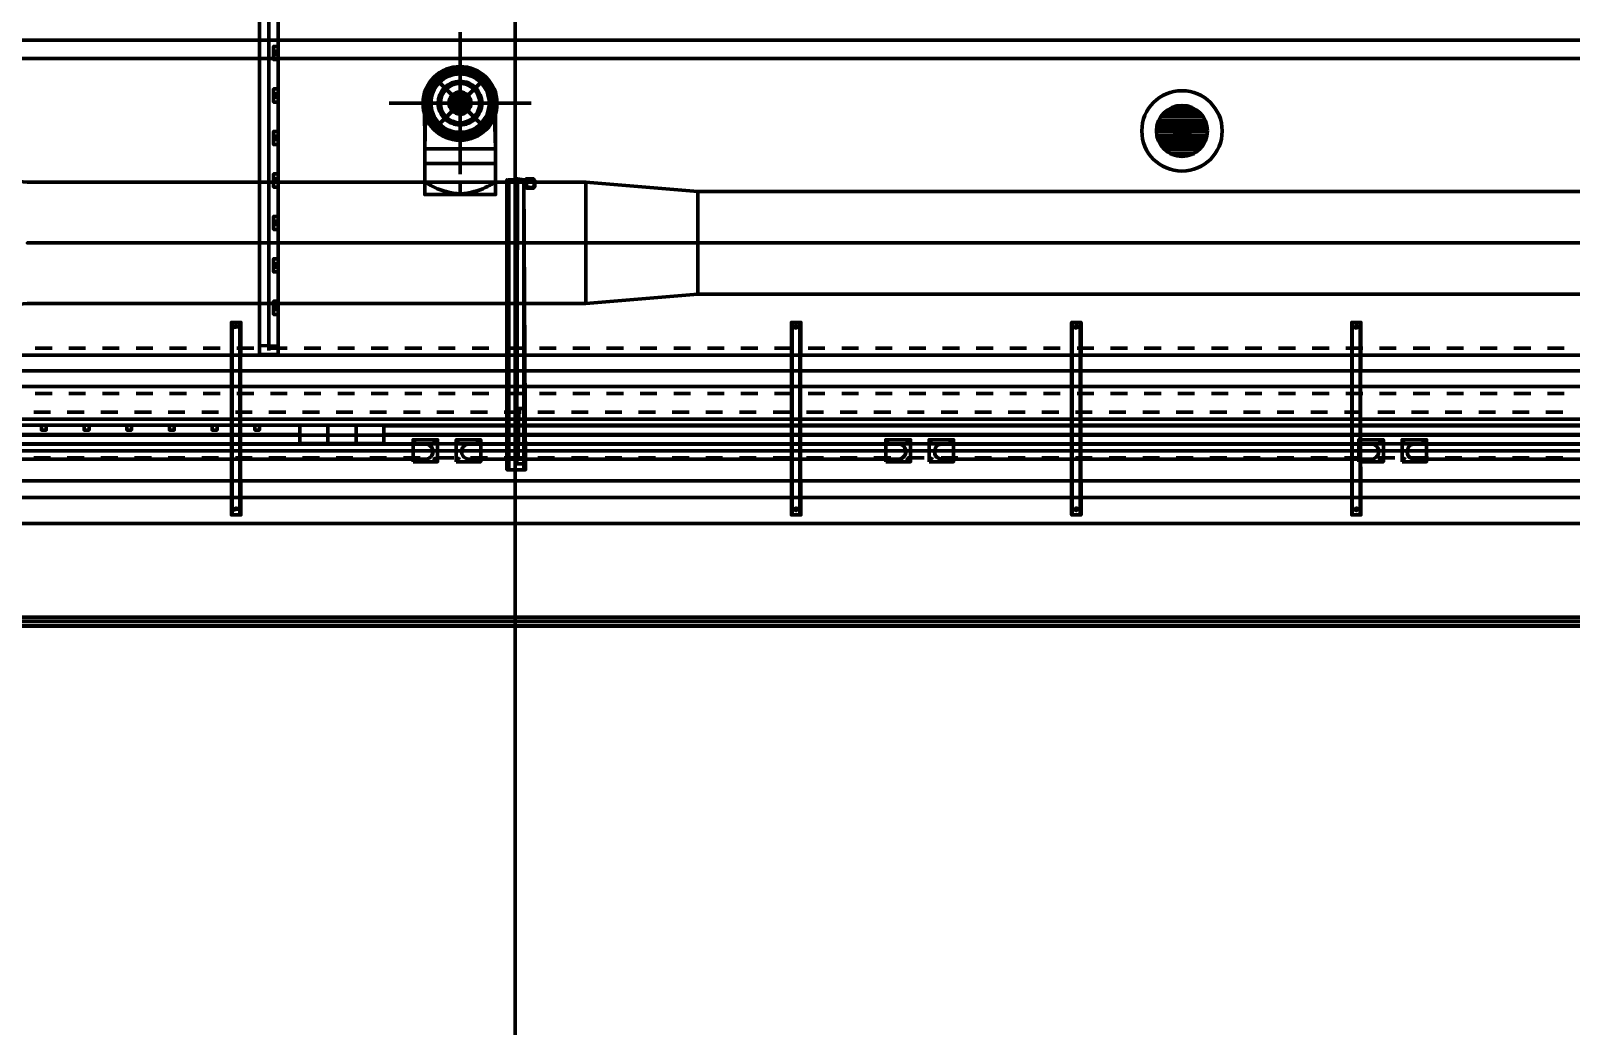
# Model space of a CAD drawing. Extents: x 0 to 1153, y 0 to 816.
# Drawn here: x 332.8 to 386.2, y 466.3 to 500.8 of the extents above; entities that cross this region are included whole.
import ezdxf

# ---------------------------------------------------------------- set-up
doc = ezdxf.new("R2010")
doc.units = 0
doc.header["$MEASUREMENT"] = 0
for name, color, linetype in [('Arch', 7, 'Continuous'), ('Electrical', 7, 'Continuous'), ('EQUIPMENTS', 7, 'Continuous'), ('Hatch', 7, 'Continuous'), ('HVAC', 7, 'Continuous'), ('PIPE', 7, 'Continuous')]:
    doc.layers.add(name, color=color, linetype=linetype)

msp = doc.modelspace()

# ---------------------------------------------------------------- linework, layer by layer
at = {"layer": 'Arch', "color": 11, "linetype": 'Continuous', "lineweight": 211}
msp.add_line((349.589, 361.77), (349.589, 717.391), dxfattribs=at)
for points in [[(110.871, 493.194), (117.03, 493.194), (123.19, 484.6), (917.988, 484.6)], [(347.762, 486.325), (347.805, 486.38), (347.86, 486.42), (347.911, 486.441), (347.965, 486.452), (347.979, 486.452)], [(364.145, 486.325), (364.188, 486.38), (364.243, 486.42), (364.294, 486.441), (364.348, 486.452), (364.362, 486.452)], [(380.518, 486.325), (380.561, 486.38), (380.616, 486.42), (380.666, 486.441), (380.721, 486.452), (380.735, 486.452)], [(347.993, 485.934), (347.924, 485.941), (347.873, 485.959), (347.815, 485.997), (347.77, 486.049)], [(364.377, 485.934), (364.307, 485.941), (364.256, 485.959), (364.198, 485.997), (364.153, 486.049)], [(379.472, 486.061), (379.428, 486.006), (379.373, 485.966), (379.323, 485.945), (379.268, 485.934), (379.254, 485.934)], [(380.749, 485.934), (380.693, 485.938), (380.641, 485.954), (380.582, 485.988), (380.542, 486.027), (380.525, 486.049)], [(113.961, 485.182), (496.327, 485.182), (113.961, 485.182)]]:
    msp.add_lwpolyline(points, dxfattribs=at)
for points in [[(331.379, 486.061, 0.273576), (331.597, 485.934), (346.502, 485.934), (346.557, 485.945), (346.607, 485.966), (346.662, 486.006), (346.706, 486.061), (346.729, 486.112), (346.74, 486.166), (346.74, 486.22), (346.729, 486.274), (346.698, 486.337), (346.652, 486.389), (346.595, 486.427), (346.543, 486.445), (346.488, 486.452), (331.582, 486.452), (331.528, 486.441), (331.477, 486.42), (331.422, 486.38), (331.38, 486.325, 0.273601)], [(362.871, 486.452), (347.965, 486.452), (347.911, 486.441), (347.86, 486.42), (347.805, 486.38), (347.762, 486.325, 0.273368), (347.77, 486.049), (347.815, 485.997), (347.873, 485.959), (347.924, 485.941), (347.98, 485.934), (362.885, 485.934), (362.94, 485.945), (362.99, 485.966), (363.045, 486.006), (363.089, 486.061), (363.112, 486.112), (363.123, 486.166), (363.123, 486.22), (363.112, 486.274), (363.089, 486.326, 0.273455)]]:
    msp.add_lwpolyline(points, format="xyb", close=True, dxfattribs=at)
for points in [[(346.054, 485.838), (346.054, 486.6), (346.901, 486.6), (346.901, 485.838)], [(347.546, 485.838), (347.546, 486.6), (348.393, 486.6), (348.393, 485.838)], [(362.426, 485.838), (362.426, 486.6), (363.283, 486.6), (363.283, 485.838)], [(363.929, 485.838), (363.929, 486.6), (364.776, 486.6), (364.776, 485.838)], [(378.809, 485.838), (378.809, 486.6), (379.667, 486.6), (379.667, 485.838)], [(380.312, 485.838), (380.312, 486.6), (381.159, 486.6), (381.159, 485.838)], [(494.845, 483.701), (494.845, 427.429), (494.845, 483.701), (496.327, 483.701), (113.961, 483.701)]]:
    msp.add_lwpolyline(points, close=True, dxfattribs=at)
for points in [[(379.24, 486.452), (379.309, 486.445), (379.361, 486.427), (379.418, 486.389), (379.47, 486.324), (379.418, 486.389), (379.361, 486.427), (379.309, 486.445), (379.24, 486.452), (364.348, 486.452), (364.294, 486.441), (364.243, 486.42), (364.188, 486.38), (364.145, 486.325, 0.273837), (364.153, 486.049), (364.198, 485.997), (364.256, 485.959), (364.307, 485.941), (364.363, 485.934), (379.268, 485.934), (379.323, 485.945), (379.373, 485.966), (379.428, 486.006), (379.47, 486.062, 0.273602), (379.47, 486.324)], [(395.623, 486.452), (380.721, 486.452), (380.666, 486.441), (380.616, 486.42), (380.561, 486.38), (380.517, 486.325, 0.273368), (380.525, 486.049), (380.582, 485.988), (380.641, 485.954), (380.693, 485.938), (380.746, 485.934), (395.651, 485.934)]]:
    msp.add_lwpolyline(points, format="xyb", dxfattribs=at)
for centre, radius in [((346.123, 486.532), 0.037), ((346.811, 486.532), 0.037), ((347.625, 486.532), 0.037), ((348.313, 486.532), 0.037), ((362.506, 486.532), 0.037), ((363.194, 486.532), 0.037), ((364.008, 486.532), 0.037), ((364.686, 486.532), 0.037), ((378.889, 486.532), 0.037), ((379.577, 486.532), 0.037), ((380.381, 486.532), 0.037), ((381.069, 486.532), 0.037), ((346.123, 485.918), 0.0371), ((346.811, 485.918), 0.037), ((347.625, 485.918), 0.0371), ((348.313, 485.918), 0.037), ((362.506, 485.918), 0.037), ((363.194, 485.918), 0.0371), ((364.008, 485.918), 0.037), ((364.686, 485.918), 0.0371), ((378.889, 485.918), 0.0371), ((379.577, 485.918), 0.037), ((380.381, 485.918), 0.037), ((381.069, 485.918), 0.037)]:
    msp.add_circle(centre, radius, dxfattribs=at)
for centre, radius, start, end in [((346.482, 486.193), 0.26, 271.3051, 91.8195), ((362.865, 486.193), 0.259, 271.3116, 30.605)]:
    msp.add_arc(centre, radius, start, end, dxfattribs=at)
at = {"layer": 'Electrical', "color": 5, "linetype": 'Continuous', "lineweight": 211}
msp.add_line((342.127, 486.78), (113.961, 486.78), dxfattribs=at)
for points in [[(113.961, 487.109), (342.127, 487.109), (342.127, 486.463), (342.127, 487.109), (342.127, 486.463), (113.961, 486.463), (342.127, 486.463), (342.127, 487.109), (113.961, 487.109), (342.127, 487.109)], [(333.174, 486.939), (333.343, 486.939), (333.343, 487.109), (333.174, 487.109), (333.174, 486.939), (333.343, 486.939), (333.343, 487.109), (333.174, 487.109)], [(334.656, 486.939), (334.825, 486.939), (334.825, 487.109), (334.656, 487.109), (334.656, 486.939), (334.825, 486.939), (334.825, 487.109), (334.656, 487.109)], [(336.137, 486.939), (336.296, 486.939), (336.296, 487.109), (336.137, 487.109), (336.137, 486.939), (336.296, 486.939), (336.296, 487.109), (336.137, 487.109)], [(337.608, 486.939), (337.778, 486.939), (337.778, 487.109), (337.608, 487.109), (337.608, 486.939), (337.778, 486.939), (337.778, 487.109), (337.608, 487.109)], [(339.09, 486.939), (339.259, 486.939), (339.259, 487.109), (339.09, 487.109), (339.09, 486.939), (339.259, 486.939), (339.259, 487.109), (339.09, 487.109)], [(340.572, 486.939), (340.73, 486.939), (340.73, 487.109), (340.572, 487.109), (340.572, 486.939), (340.73, 486.939), (340.73, 487.109), (340.572, 487.109)]]:
    msp.add_lwpolyline(points, close=True, dxfattribs=at)
msp.add_lwpolyline([(342.127, 486.463), (113.961, 486.463), (342.127, 486.463)], dxfattribs=at)
at = {"layer": 'EQUIPMENTS', "color": 251, "linetype": 'Continuous', "lineweight": 211}
for p, q in [((632.852, 500.443), (113.961, 500.443)), ((632.852, 499.798), (113.961, 499.798))]:
    msp.add_line(p, q, dxfattribs=at)
at = {"layer": 'Hatch', "color": 5, "linetype": 'Continuous', "lineweight": 211}
for p, q in [((341.059, 489.691), (341.059, 524.912)), ((341.376, 500.052), (341.217, 500.052)), ((341.376, 500.221), (341.376, 499.936)), ((341.217, 499.766), (341.376, 499.766)), ((341.376, 498.581), (341.217, 498.581)), ((341.376, 498.75), (341.376, 498.464)), ((341.217, 498.295), (341.376, 498.295)), ((372.089, 497.935), (373.295, 497.935)), ((372.269, 498.062), (373.115, 498.062)), ((371.814, 497.417), (373.57, 497.417)), ((371.845, 497.544), (373.539, 497.544)), ((371.898, 497.671), (373.486, 497.671)), ((371.972, 497.808), (373.412, 497.808)), ((341.376, 497.11), (341.217, 497.11)), ((341.217, 496.824), (341.376, 496.824)), ((341.376, 497.279), (341.376, 496.993)), ((371.803, 497.29), (373.581, 497.29)), ((371.814, 497.152), (373.57, 497.152)), ((371.845, 497.025), (373.539, 497.025)), ((371.898, 496.898), (373.486, 496.898)), ((371.972, 496.771), (373.412, 496.771)), ((372.089, 496.644), (373.295, 496.644)), ((372.269, 496.507), (373.115, 496.507)), ((341.376, 495.808), (341.376, 495.522)), ((341.376, 495.639), (341.217, 495.639)), ((341.217, 495.353), (341.376, 495.353)), ((341.376, 494.168), (341.217, 494.168)), ((341.376, 494.337), (341.376, 494.051)), ((341.217, 493.882), (341.376, 493.882)), ((341.376, 492.696), (341.217, 492.696)), ((341.376, 492.866), (341.376, 492.58)), ((341.217, 492.411), (341.376, 492.411)), ((341.376, 491.225), (341.217, 491.225)), ((341.217, 490.94), (341.376, 490.94)), ((341.376, 491.395), (341.376, 491.109)), ((340.73, 489.839), (340.73, 489.86)), ((341.376, 489.553), (341.376, 489.532)), ((467.201, 486.78), (345.038, 486.78)), ((113.961, 480.303), (485.659, 480.303))]:
    msp.add_line(p, q, dxfattribs=at)
at = {"layer": 'Hatch', "color": 3, "linetype": 'Continuous', "lineweight": 211}
for p, q in [((359.188, 490.664), (359.209, 490.664)), ((368.882, 490.664), (368.914, 490.664)), ((378.587, 490.664), (378.608, 490.664)), ((349.303, 485.563), (349.949, 485.563)), ((340.053, 483.997), (340.032, 483.997))]:
    msp.add_line(p, q, dxfattribs=at)
at = {"layer": 'Hatch', "color": 5, "linetype": 'Continuous', "lineweight": 211}
for points in [[(340.73, 525.071), (341.376, 525.071), (341.376, 489.86), (341.376, 525.06), (340.73, 525.06), (340.73, 525.06), (340.73, 489.86)], [(341.376, 524.753), (340.73, 524.753), (340.73, 524.764), (341.376, 524.764), (341.376, 524.764), (341.376, 489.553), (340.73, 489.553), (340.73, 489.553), (340.73, 524.753), (340.73, 489.532), (341.376, 489.532)], [(341.376, 489.839), (341.376, 489.839), (340.73, 489.86)], [(485.659, 480.462), (113.961, 480.462), (485.659, 480.452), (113.961, 480.452), (485.659, 480.462), (485.659, 480.145)], [(113.961, 480.155), (485.659, 480.155), (113.961, 480.145), (485.659, 480.145)]]:
    msp.add_lwpolyline(points, close=True, dxfattribs=at)
for points in [[(341.217, 499.936), (341.217, 499.766), (341.217, 500.052), (341.217, 500.221), (341.376, 500.221), (341.376, 500.052), (341.376, 499.766), (341.376, 499.936), (341.217, 499.936), (341.217, 500.221)], [(341.217, 498.464), (341.217, 498.295), (341.217, 498.581), (341.217, 498.75), (341.376, 498.75), (341.376, 498.581), (341.376, 498.295), (341.376, 498.464), (341.217, 498.464), (341.217, 498.75)], [(341.217, 496.993), (341.217, 496.824), (341.217, 497.11), (341.217, 497.279), (341.376, 497.279), (341.376, 497.11), (341.376, 496.824), (341.376, 496.993), (341.217, 496.993), (341.217, 497.279)], [(372.766, 497.3), (372.703, 497.268), (372.766, 497.3), (372.629, 497.268), (372.766, 497.3), (372.703, 497.268), (372.65, 497.301), (372.703, 497.268), (372.653, 497.309), (372.766, 497.3), (372.703, 497.268), (372.629, 497.3), (372.703, 497.268), (372.703, 497.268)], [(341.217, 495.522), (341.217, 495.353), (341.217, 495.639), (341.217, 495.808), (341.376, 495.808), (341.376, 495.639), (341.376, 495.353), (341.376, 495.522), (341.217, 495.522), (341.217, 495.808)], [(341.217, 494.051), (341.217, 493.882), (341.217, 494.168), (341.217, 494.337), (341.376, 494.337), (341.376, 494.168), (341.376, 493.882), (341.376, 494.051), (341.217, 494.051), (341.217, 494.337)], [(341.217, 492.58), (341.217, 492.411), (341.217, 492.696), (341.217, 492.866), (341.376, 492.866), (341.376, 492.696), (341.376, 492.411), (341.376, 492.58), (341.217, 492.58), (341.217, 492.866)], [(341.217, 491.109), (341.217, 490.94), (341.217, 491.225), (341.217, 491.395), (341.376, 491.395), (341.376, 491.225), (341.376, 490.94), (341.376, 491.109), (341.217, 491.109), (341.217, 491.395)], [(467.201, 487.109), (345.038, 487.109), (345.038, 486.463), (345.038, 487.087), (345.038, 486.463), (345.038, 487.109), (342.127, 487.109), (345.038, 487.109), (344.075, 487.109), (344.075, 486.463), (345.038, 486.473), (344.075, 486.473), (343.101, 486.473), (342.127, 486.473), (345.038, 486.463), (342.127, 486.463), (342.127, 487.109), (342.127, 486.473), (342.127, 487.109), (342.127, 486.463), (344.075, 486.473), (344.075, 487.109), (342.127, 487.109), (345.038, 487.109), (345.038, 486.473), (345.038, 487.109), (345.038, 486.463), (467.201, 486.463), (345.038, 486.463), (467.201, 486.463), (345.038, 486.463), (345.038, 487.109), (467.201, 487.087), (345.038, 487.087), (467.201, 487.109)], [(343.101, 487.109), (343.101, 486.463), (343.101, 487.109)]]:
    msp.add_lwpolyline(points, dxfattribs=at)
msp.add_lwpolyline([(372.687, 497.459), (372.739, 497.451), (372.794, 497.419), (372.826, 497.381), (372.846, 497.334), (372.794, 497.419), (372.739, 497.451), (372.687, 497.459), (372.739, 497.451), (372.819, 497.392), (372.842, 497.347), (372.872, 497.295), (372.863, 497.236), (372.836, 497.186), (372.796, 497.145), (372.745, 497.119), (372.687, 497.131), (372.6, 497.155), (372.537, 497.186), (372.511, 497.236), (372.502, 497.295), (372.511, 497.354), (372.537, 497.404), (372.577, 497.444), (372.628, 497.471), (372.687, 497.459), (372.739, 497.451), (372.796, 497.444), (372.836, 497.404), (372.863, 497.354), (372.872, 497.295), (372.863, 497.236), (372.836, 497.186), (372.796, 497.145), (372.745, 497.119), (372.687, 497.131), (372.6, 497.155), (372.529, 497.197), (372.507, 497.25), (372.502, 497.31), (372.507, 497.25), (372.529, 497.197), (372.6, 497.155), (372.687, 497.131), (372.6, 497.155), (372.547, 497.209), (372.528, 497.256), (372.6, 497.155), (372.687, 497.131), (372.6, 497.155), (372.554, 497.198), (372.531, 497.243), (372.507, 497.339), (372.529, 497.393), (372.566, 497.436), (372.615, 497.466), (372.687, 497.459), (372.739, 497.451), (372.796, 497.444), (372.844, 497.393), (372.867, 497.339), (372.844, 497.393), (372.796, 497.444), (372.739, 497.451), (372.687, 497.459), (372.739, 497.451), (372.794, 497.419), (372.826, 497.381), (372.846, 497.334), (372.794, 497.419), (372.739, 497.451), (372.687, 497.459), (372.739, 497.451), (372.819, 497.392), (372.842, 497.347), (372.872, 497.295), (372.863, 497.236), (372.836, 497.186), (372.796, 497.145), (372.745, 497.119), (372.687, 497.131), (372.6, 497.155), (372.537, 497.186), (372.511, 497.236), (372.502, 497.295), (372.511, 497.354), (372.537, 497.404), (372.577, 497.444), (372.628, 497.471), (372.687, 497.459), (372.739, 497.451), (372.796, 497.444), (372.836, 497.404), (372.863, 497.354), (372.872, 497.295), (372.863, 497.236), (372.836, 497.186), (372.796, 497.145), (372.745, 497.119), (372.687, 497.131), (372.6, 497.155), (372.529, 497.197), (372.507, 497.25), (372.502, 497.31), (372.507, 497.25), (372.529, 497.197), (372.6, 497.155), (372.687, 497.131), (372.6, 497.155), (372.547, 497.209), (372.528, 497.256), (372.6, 497.155), (372.687, 497.131), (372.6, 497.155), (372.554, 497.198), (372.531, 497.243), (372.507, 497.339), (372.529, 497.393), (372.566, 497.436), (372.615, 497.466), (372.687, 497.459), (372.739, 497.451), (372.796, 497.444), (372.844, 497.393), (372.867, 497.339), (372.844, 497.393), (372.796, 497.444), (372.739, 497.451), (372.687, 497.459), (372.739, 497.451), (372.794, 497.419), (372.826, 497.381), (372.846, 497.334), (372.794, 497.419), (372.739, 497.451), (372.687, 497.459), (372.739, 497.451), (372.819, 497.392), (372.842, 497.347), (372.872, 497.295), (372.863, 497.236), (372.836, 497.186), (372.796, 497.145), (372.745, 497.119), (372.687, 497.131), (372.6, 497.155), (372.537, 497.186), (372.511, 497.236), (372.502, 497.295), (372.511, 497.354), (372.537, 497.404), (372.577, 497.444), (372.628, 497.471), (372.687, 497.459), (372.739, 497.451), (372.796, 497.444), (372.836, 497.404), (372.863, 497.354), (372.872, 497.295), (372.863, 497.236), (372.836, 497.186), (372.796, 497.145), (372.745, 497.119), (372.687, 497.131), (372.6, 497.155), (372.529, 497.197), (372.507, 497.25), (372.502, 497.31), (372.507, 497.25), (372.529, 497.197), (372.6, 497.155), (372.687, 497.131), (372.6, 497.155), (372.547, 497.209), (372.528, 497.256), (372.6, 497.155), (372.687, 497.131), (372.6, 497.155), (372.554, 497.198), (372.531, 497.243), (372.507, 497.339), (372.529, 497.393), (372.566, 497.436), (372.615, 497.466), (372.687, 497.459), (372.739, 497.451), (372.796, 497.444), (372.844, 497.393), (372.867, 497.339), (372.844, 497.393), (372.796, 497.444), (372.739, 497.451), (372.687, 497.459), (372.739, 497.451), (372.794, 497.419), (372.826, 497.381), (372.846, 497.334), (372.794, 497.419), (372.739, 497.451), (372.687, 497.459), (372.739, 497.451), (372.819, 497.392), (372.842, 497.347), (372.872, 497.295), (372.863, 497.236), (372.836, 497.186), (372.796, 497.145), (372.745, 497.119), (372.687, 497.131), (372.6, 497.155), (372.537, 497.186), (372.511, 497.236), (372.502, 497.295), (372.511, 497.354), (372.537, 497.404), (372.577, 497.444), (372.628, 497.471), (372.687, 497.459), (372.739, 497.451), (372.796, 497.444), (372.836, 497.404), (372.863, 497.354), (372.872, 497.295), (372.863, 497.236), (372.836, 497.186), (372.796, 497.145), (372.745, 497.119), (372.687, 497.131), (372.6, 497.155), (372.529, 497.197), (372.507, 497.25), (372.502, 497.31), (372.516, 497.367), (372.556, 497.426), (372.615, 497.466), (372.687, 497.459), (372.739, 497.451), (372.796, 497.444), (372.844, 497.393), (372.867, 497.339), (372.844, 497.393), (372.796, 497.444), (372.739, 497.451), (372.687, 497.459), (372.739, 497.451), (372.794, 497.419), (372.838, 497.359), (372.85, 497.308), (372.832, 497.37), (372.739, 497.451), (372.687, 497.459), (372.615, 497.466), (372.556, 497.426), (372.516, 497.367), (372.502, 497.31), (372.507, 497.25), (372.529, 497.197), (372.6, 497.155), (372.687, 497.131), (372.6, 497.155), (372.547, 497.209), (372.528, 497.256), (372.6, 497.155), (372.687, 497.131, 0.414265), (372.851, 497.295, -0.414265), (372.687, 497.131, 0.414265), (372.851, 497.295, -0.414265), (372.687, 497.131, 0.414265), (372.851, 497.295, -0.414265), (372.687, 497.131, 0.414265), (372.851, 497.295, -0.414265), (372.687, 497.131, 0.414265), (372.85, 497.308), (372.838, 497.359), (372.794, 497.419), (372.739, 497.451), (372.687, 497.459, 0.414135), (372.524, 497.295, -0.414135), (372.687, 497.459, 0.414135), (372.524, 497.295, -0.414135), (372.687, 497.459, 0.414135), (372.524, 497.295, -0.414135), (372.687, 497.459, 0.414135), (372.524, 497.295, -0.414135), (372.687, 497.459, 0.414135), (372.524, 497.295), (372.531, 497.243), (372.554, 497.198), (372.6, 497.155), (372.687, 497.131), (372.6, 497.155), (372.536, 497.231), (372.523, 497.282), (372.536, 497.231), (372.6, 497.155), (372.6, 497.155), (372.687, 497.131)], format="xyb", dxfattribs=at)
at = {"layer": 'Hatch', "color": 3, "linetype": 'Continuous', "lineweight": 211}
for points in [[(349.303, 495.607), (349.949, 495.586), (349.951, 495.354), (350.001, 495.332), (350.213, 495.311), (350.001, 495.311), (350.213, 495.332), (349.97, 495.363), (350.001, 495.607), (350.213, 495.639), (350.001, 495.639), (350.213, 495.607), (349.949, 495.586), (349.949, 495.363), (349.949, 495.586), (349.303, 495.607), (349.303, 485.563), (349.949, 485.563), (349.885, 495.607), (349.663, 495.639), (349.642, 485.764), (349.61, 495.639), (349.61, 485.764), (349.917, 485.764), (349.885, 495.607), (349.938, 485.764), (349.885, 495.607), (349.61, 495.639), (349.885, 495.607), (349.885, 485.563), (349.885, 495.607), (349.663, 495.639)], [(350.208, 495.618), (350.266, 495.586), (350.208, 495.618), (350.266, 495.586), (350.266, 495.363), (350.208, 495.618), (350.266, 495.363), (350.266, 495.586)], [(339.958, 490.511), (339.866, 490.493), (339.902, 490.558), (339.958, 490.511), (339.914, 490.558), (339.866, 490.493), (339.958, 490.511), (339.866, 490.493), (339.866, 490.493)], [(359.357, 490.511), (359.325, 490.466), (359.266, 490.493), (359.357, 490.511), (359.313, 490.558), (359.266, 490.493), (359.357, 490.511), (359.325, 490.466), (359.266, 490.493), (359.262, 490.507)], [(369.062, 490.511), (369.029, 490.466), (368.97, 490.493), (369.062, 490.511), (369.018, 490.558), (368.97, 490.493), (369.062, 490.511), (369.029, 490.466), (368.97, 490.493), (368.967, 490.507)], [(378.767, 490.511), (378.734, 490.466), (378.675, 490.493), (378.767, 490.511), (378.723, 490.558), (378.675, 490.493), (378.767, 490.511), (378.734, 490.466), (378.675, 490.493), (378.672, 490.507)], [(349.716, 487.68), (349.938, 487.68), (349.716, 487.68), (349.938, 487.68), (349.716, 487.68), (349.695, 485.976), (349.716, 487.68), (349.684, 485.976), (349.938, 485.976), (349.938, 487.68), (349.938, 485.976), (349.917, 487.68)], [(349.663, 485.764), (349.938, 485.764), (349.663, 485.764), (349.61, 485.764), (349.917, 485.764)], [(349.716, 485.976), (349.938, 485.976), (349.684, 485.976), (349.938, 485.976)], [(339.958, 484.193), (339.868, 484.171), (339.958, 484.193), (339.914, 484.24), (339.868, 484.171), (339.958, 484.193), (339.868, 484.171), (339.868, 484.171)], [(359.209, 483.997), (359.484, 483.997), (359.156, 483.997), (359.484, 483.997), (359.209, 483.997), (359.484, 483.997), (359.209, 483.997), (359.156, 483.997), (359.452, 483.997), (359.156, 483.997)], [(359.357, 484.193), (359.325, 484.148), (359.266, 484.174), (359.357, 484.193), (359.313, 484.24), (359.266, 484.174), (359.357, 484.193), (359.325, 484.148), (359.266, 484.174), (359.262, 484.189)], [(368.914, 483.997), (369.189, 483.997), (368.861, 483.997), (369.189, 483.997), (368.914, 483.997), (369.189, 483.997), (368.914, 483.997), (368.861, 483.997), (369.157, 483.997), (368.861, 483.997)], [(369.062, 484.193), (369.029, 484.148), (368.97, 484.174), (369.062, 484.193), (369.018, 484.24), (368.97, 484.174), (369.062, 484.193), (369.029, 484.148), (368.97, 484.174), (368.967, 484.189)], [(378.767, 484.193), (378.734, 484.148), (378.675, 484.174), (378.767, 484.193), (378.723, 484.24), (378.675, 484.174), (378.767, 484.193), (378.734, 484.148), (378.675, 484.174), (378.672, 484.189)]]:
    msp.add_lwpolyline(points, dxfattribs=at)
for points in [[(349.366, 485.563), (349.885, 485.563), (349.43, 485.563), (349.366, 485.563), (349.366, 495.607)], [(349.885, 495.607), (349.366, 495.607), (349.43, 495.607)], [(349.949, 495.607), (349.97, 495.591), (349.975, 495.607), (349.99, 495.617), (349.994, 495.617), (349.949, 495.591), (349.958, 495.619), (349.981, 495.636), (349.992, 495.638), (349.97, 495.591), (349.975, 495.607), (349.99, 495.617), (349.994, 495.617), (349.949, 495.591), (349.958, 495.619), (349.996, 495.639)], [(349.949, 495.332), (349.98, 495.347), (349.971, 495.36), (349.97, 495.367), (349.996, 495.321), (349.968, 495.33), (349.95, 495.357), (349.949, 495.365), (349.996, 495.342), (349.98, 495.347), (349.971, 495.36), (349.97, 495.367), (349.996, 495.321), (349.968, 495.33), (349.949, 495.369)], [(350.234, 495.369), (350.216, 495.344), (350.21, 495.342), (350.255, 495.369), (350.246, 495.341), (350.219, 495.323), (350.212, 495.321), (350.234, 495.369), (350.229, 495.353), (350.216, 495.344), (350.21, 495.342), (350.255, 495.369), (350.246, 495.341), (350.208, 495.321)], [(340.053, 490.664), (339.757, 490.664), (340.053, 490.664), (339.81, 490.664), (339.757, 490.664), (340.053, 490.664), (339.81, 490.664), (340.085, 490.664), (339.788, 490.664), (339.788, 483.997), (339.757, 490.664), (339.788, 483.997), (339.788, 490.664), (339.757, 483.997), (339.757, 490.664), (340.053, 490.664), (340.053, 483.997), (340.085, 490.664), (340.053, 483.997), (340.053, 490.664), (340.085, 483.997)], [(359.452, 490.664), (359.156, 490.664), (359.452, 490.664), (359.209, 490.664), (359.156, 490.664), (359.452, 490.664), (359.209, 490.664), (359.484, 490.664), (359.188, 490.664), (359.188, 483.997), (359.156, 490.664), (359.188, 483.997), (359.188, 490.664), (359.156, 483.997), (359.156, 490.664), (359.452, 490.664), (359.452, 483.997), (359.484, 490.664), (359.452, 483.997), (359.452, 490.664), (359.484, 483.997)], [(369.157, 490.664), (368.861, 490.664), (369.157, 490.664), (368.914, 490.664), (368.861, 490.664), (369.157, 490.664), (368.914, 490.664), (369.189, 490.664), (368.882, 490.664), (368.882, 483.997), (368.861, 490.664), (368.882, 483.997), (368.882, 490.664), (368.861, 483.997), (368.861, 490.664), (369.157, 490.664), (369.157, 483.997), (369.189, 490.664), (369.157, 483.997), (369.157, 490.664), (369.189, 483.997)], [(378.862, 490.664), (378.608, 490.664), (378.883, 490.664), (378.608, 490.664), (378.566, 490.664), (378.862, 490.664), (378.608, 490.664), (378.883, 490.664), (378.587, 490.664), (378.587, 483.997), (378.566, 490.664), (378.587, 483.997), (378.587, 490.664), (378.566, 483.997), (378.566, 490.664), (378.862, 490.664), (378.862, 483.997), (378.883, 490.664), (378.862, 483.997), (378.862, 490.664), (378.883, 483.997)], [(339.757, 483.997), (340.085, 483.997), (339.788, 483.997), (340.032, 483.997), (339.81, 483.997), (340.053, 483.997), (339.81, 483.997), (339.757, 483.997), (340.085, 483.997)], [(378.608, 483.997), (378.862, 483.997), (378.587, 483.997), (378.566, 483.997), (378.883, 483.997), (378.608, 483.997), (378.862, 483.997), (378.587, 483.997), (378.566, 483.997), (378.883, 483.997)]]:
    msp.add_lwpolyline(points, close=True, dxfattribs=at)
at = {"layer": 'Hatch', "color": 5, "linetype": 'Continuous', "lineweight": 211}
for centre, radius in [((372.687, 497.295), 1.392), ((372.687, 497.295), 0.884), ((372.697, 497.287), 0.27)]:
    msp.add_circle(centre, radius, dxfattribs=at)
at = {"layer": 'Hatch', "color": 3, "linetype": 'Continuous', "lineweight": 211}
for p in [(349.949, 495.607), (349.949, 495.332)]:
    msp.add_point(p, dxfattribs=at)
at = {"layer": 'HVAC', "color": 6, "linetype": 'Continuous', "lineweight": 211}
for p, q in [((347.684, 495.797), (347.684, 500.719)), ((346.816, 499.121), (348.552, 497.385)), ((348.552, 499.121), (346.816, 497.385)), ((347.835, 498.392), (347.824, 498.404)), ((345.228, 498.253), (350.139, 498.253)), ((346.477, 495.512), (346.456, 495.522))]:
    msp.add_line(p, q, dxfattribs=at)
for points in [[(348.858, 498.258, 0.414203), (347.678, 499.438, 0.414191), (346.52, 498.258, 0.414223), (347.678, 497.141, -0.414211), (346.562, 498.258, -0.41419), (347.678, 499.364, 0.414193), (346.572, 498.258, 0.414214), (347.678, 497.131, -0.414214), (346.551, 498.258, -0.414215), (347.678, 499.364, 0.414193), (346.572, 498.258, 0.414214), (347.678, 497.152, -0.414214), (346.572, 498.258, -0.414193), (347.678, 499.364, -0.414193), (348.784, 498.258, -0.414214), (347.678, 497.152, -0.414214), (346.572, 498.258, -0.414193), (347.678, 499.364, 0.414193), (346.572, 498.258, 0.414214), (347.678, 497.11, -0.414199), (346.53, 498.258, -0.41418), (347.678, 499.364, -0.414193), (348.784, 498.258, -0.414214), (347.678, 497.131, 0.414226), (348.858, 498.258, 0.414228), (347.678, 499.438, -0.414203), (348.858, 498.258, 0.414229), (347.678, 499.438, -0.414203), (348.858, 498.258, -0.414222), (347.678, 497.078, 0.414222), (348.858, 498.258, -0.414235), (347.678, 497.141, 0.414223), (348.784, 498.258, 0.414193), (347.678, 499.438, -0.414228), (348.784, 498.258, -0.414214), (347.678, 497.131, 0.414226), (348.784, 498.258, 0.414193), (347.678, 499.364, -0.414193), (348.784, 498.258, -0.414214), (347.678, 497.152, 0.414214), (348.784, 498.258, 0.414193), (347.678, 499.438, -0.414207), (348.784, 498.258, -0.414214), (347.678, 497.11, 0.414226), (348.858, 498.258, -0.414214), (347.678, 497.152, -0.414214), (346.551, 498.258, -0.414217), (347.678, 499.438, 0.414191), (346.498, 498.258, 0.41421), (347.678, 497.078, -0.41421), (346.498, 498.258), (346.456, 496.676), (346.456, 496.168), (346.456, 495.522), (346.456, 495.088), (346.456, 495.522), (346.456, 496.168), (346.456, 495.522), (346.456, 495.088), (346.456, 495.522), (348.911, 495.522), (348.911, 495.088), (348.911, 495.522), (348.911, 496.168), (348.911, 496.676), (348.858, 498.258, -0.41421), (347.678, 496.972, 0.414213), (348.964, 498.258, 0.414211), (347.678, 499.512, -0.414207), (348.964, 498.258, -0.414207), (347.678, 496.972, -0.41422), (346.392, 498.258, -0.414215), (347.678, 499.523, -0.414201), (348.943, 498.258, -0.41423), (347.678, 496.972, -0.414223), (346.392, 498.258, -0.414225), (347.678, 499.512, 0.414207), (346.392, 498.258, 0.414213), (347.678, 496.972)], [(348.911, 498.258, -0.41423), (347.678, 497.025, -0.414205), (346.445, 498.258, -0.414187), (347.678, 499.491, -0.414212), (348.911, 498.258, -0.41423), (347.678, 497.025, -0.414205), (346.445, 498.258), (346.456, 496.676), (346.445, 498.258, -0.414187), (347.678, 499.491, -0.414212), (348.911, 498.258), (348.911, 496.676), (348.911, 498.258, -0.41423), (347.678, 497.025, -0.414205), (346.445, 498.258, -0.414187), (347.678, 499.491, -0.414212), (348.911, 498.258, 0.414212), (347.678, 499.491, 0.414187), (346.445, 498.258, 0.414205), (347.678, 497.025)], [(348.784, 498.258, 0.414193), (347.678, 499.385, 0.414193), (346.551, 498.258, 0.414214), (347.678, 497.152, -0.414214), (346.551, 498.258, -0.414193), (347.678, 499.364, 0.414215), (346.551, 498.258)], [(347.892, 498.223), (347.871, 498.158), (347.832, 498.105), (347.778, 498.065), (347.714, 498.044), (347.778, 498.065), (347.832, 498.105), (347.871, 498.158), (347.892, 498.223), (347.869, 498.338), (347.824, 498.404), (347.773, 498.441), (347.712, 498.462), (347.661, 498.474), (347.594, 498.458), (347.537, 498.423), (347.494, 498.372), (347.468, 498.31), (347.471, 498.258, 0.414327), (347.678, 498.041), (347.73, 498.047), (347.793, 498.074), (347.871, 498.158), (347.892, 498.223), (347.884, 498.275), (347.869, 498.338), (347.8, 498.425), (347.744, 498.454), (347.678, 498.464, 0.414296), (347.462, 498.258, 0.414158), (347.678, 498.052, 0.414397), (347.892, 498.223, 0.414126), (347.678, 498.476), (347.744, 498.454), (347.8, 498.425), (347.869, 498.338), (347.892, 498.223), (347.869, 498.338)]]:
    msp.add_lwpolyline(points, format="xyb", dxfattribs=at)
for points in [[(346.668, 498.258, 0.414221), (347.678, 497.247, -0.414221), (346.668, 498.258, -0.414214), (347.678, 499.269, 0.414214)], [(346.922, 498.258, 0.414222), (347.678, 497.501, -0.414222), (346.922, 498.258, -0.414192), (347.678, 499.015, 0.414192)], [(348.372, 498.258, 0.414204), (347.678, 498.951, 0.414184), (346.985, 498.258, 0.414216), (347.678, 497.565, 0.414237), (348.393, 498.258, 0.414202), (347.678, 498.972, 0.414183), (346.964, 498.258, 0.414193), (347.678, 497.544, -0.414193), (346.964, 498.258, -0.414183), (347.678, 498.962, 0.414221), (346.975, 498.258, 0.414231), (347.678, 497.575, 0.414219), (348.361, 498.258, 0.414221), (347.678, 498.941, -0.414221), (348.361, 498.258, -0.414219), (347.678, 497.544, 0.414212), (348.435, 498.258, 0.414233), (347.678, 499.015, -0.414233), (348.435, 498.258, -0.414263), (347.678, 497.501, 0.414263), (348.393, 498.258, 0.414202), (347.678, 498.962, -0.414221), (348.393, 498.258, -0.414212), (347.678, 497.554, 0.414231)], [(346.996, 498.258, 0.414199), (347.678, 497.575, -0.414199), (346.996, 498.258, -0.414201), (347.678, 498.941, 0.414201)], [(348.689, 498.258, 0.414214), (347.678, 499.269, -0.414214), (348.689, 498.258, -0.414221), (347.678, 497.247, 0.414221)], [(348.054, 498.258, 0.414241), (347.678, 498.633, 0.414205), (347.303, 498.258, 0.4142), (347.678, 497.882, -0.4142), (347.303, 498.258, -0.414205), (347.678, 498.645, 0.414173), (347.292, 498.258, 0.414232), (347.678, 497.883, 0.414237), (348.054, 498.258, 0.414241), (347.678, 498.644, -0.41421), (348.054, 498.258, -0.414237), (347.678, 497.872, 0.414268)], [(347.97, 498.258, 0.414205), (347.678, 498.549, 0.414157), (347.387, 498.258, 0.414205), (347.678, 497.967, -0.414205), (347.387, 498.258, -0.414157), (347.678, 498.549, 0.414157), (347.387, 498.258, 0.414205), (347.678, 497.967, 0.414252), (347.991, 498.258, 0.414178), (347.678, 498.57, 0.414078), (347.367, 498.258, 0.414101), (347.678, 497.947, -0.414101), (347.366, 498.258, -0.414078), (347.678, 498.559, 0.414194), (347.377, 498.258, 0.414217), (347.678, 497.946, 0.414201), (347.97, 498.258, 0.414205), (347.678, 498.55, -0.414205), (347.969, 498.258, -0.414252), (347.678, 497.967, 0.414252), (347.991, 498.258, 0.414178), (347.678, 498.56, -0.414296), (347.991, 498.258, -0.414201), (347.678, 497.957, 0.414319)]]:
    msp.add_lwpolyline(points, format="xyb", close=True, dxfattribs=at)
for points in [[(347.461, 498.258), (347.468, 498.31), (347.494, 498.372), (347.537, 498.423), (347.594, 498.458), (347.661, 498.474), (347.678, 498.464)], [(347.684, 498.253), (347.684, 496.676)], [(416.412, 491.638), (355.917, 491.638), (352.033, 491.321), (332.687, 491.321), (328.803, 490.993), (325.057, 490.993), (325.057, 495.84), (328.803, 495.84), (332.687, 495.522), (352.033, 495.522), (355.917, 495.194), (416.412, 495.194)], [(355.917, 493.416), (355.917, 491.638), (355.917, 493.416), (355.917, 495.194), (355.917, 493.416), (352.033, 493.416), (352.033, 495.522), (352.033, 491.321), (352.033, 493.416), (352.033, 491.321), (352.033, 495.522), (352.033, 493.416), (332.687, 493.416), (352.033, 493.416)], [(347.684, 495.088), (347.684, 495.522), (347.684, 495.088)], [(355.917, 495.194), (355.917, 491.638), (355.917, 495.194)], [(416.412, 493.416), (355.917, 493.416), (416.412, 493.416)]]:
    msp.add_lwpolyline(points, dxfattribs=at)
for points in [[(347.678, 498.147), (347.627, 498.159), (347.589, 498.192), (347.569, 498.24), (347.573, 498.293), (347.6, 498.337), (347.643, 498.363), (347.696, 498.368), (347.744, 498.348), (347.781, 498.301), (347.789, 498.249), (347.768, 498.192), (347.729, 498.159), (347.687, 498.147), (347.713, 498.153), (347.768, 498.192), (347.789, 498.249), (347.781, 498.301), (347.729, 498.357), (347.678, 498.369), (347.729, 498.357), (347.768, 498.324), (347.788, 498.276), (347.784, 498.223), (347.757, 498.179), (347.713, 498.153), (347.66, 498.148), (347.613, 498.168), (347.576, 498.215), (347.568, 498.267), (347.589, 498.324), (347.627, 498.357), (347.669, 498.369), (347.643, 498.363), (347.589, 498.324), (347.568, 498.267), (347.576, 498.215), (347.627, 498.159), (347.678, 498.147), (347.627, 498.159), (347.589, 498.192), (347.569, 498.24), (347.573, 498.293), (347.6, 498.337), (347.643, 498.363), (347.696, 498.368), (347.744, 498.348), (347.777, 498.309), (347.79, 498.258), (347.777, 498.207), (347.744, 498.168), (347.696, 498.148), (347.643, 498.153), (347.6, 498.179), (347.573, 498.223), (347.569, 498.276), (347.589, 498.324), (347.627, 498.357), (347.678, 498.369), (347.729, 498.357), (347.768, 498.324), (347.788, 498.276), (347.784, 498.223), (347.757, 498.179), (347.678, 498.147)], [(347.684, 496.168), (346.456, 496.168), (348.911, 496.168), (347.684, 496.168), (346.456, 496.168), (348.911, 496.168), (347.684, 496.168), (346.456, 496.168), (348.911, 496.168), (346.456, 496.168), (348.911, 496.168), (348.911, 495.522), (348.911, 495.088), (348.911, 495.522), (348.911, 496.168), (347.684, 496.168), (347.684, 496.676)], [(348.911, 496.676), (346.456, 496.676), (348.911, 496.676), (346.456, 496.676), (348.911, 496.676), (346.456, 496.676), (348.911, 496.676), (346.456, 496.676)], [(346.456, 495.088), (348.911, 495.088), (347.684, 495.088), (346.456, 495.088), (348.911, 495.088), (347.684, 495.088), (346.456, 495.088), (348.911, 495.088), (347.684, 495.12), (347.811, 495.131), (347.927, 495.141), (348.044, 495.162), (348.16, 495.194), (348.266, 495.226), (348.372, 495.258), (348.467, 495.289), (348.552, 495.332), (348.626, 495.374), (348.7, 495.406), (348.763, 495.438), (348.816, 495.469), (348.901, 495.522), (348.911, 495.522), (348.901, 495.522), (348.816, 495.469), (348.763, 495.438), (348.7, 495.406), (348.626, 495.374), (348.552, 495.332), (348.467, 495.289), (348.372, 495.258), (348.266, 495.226), (348.16, 495.194), (348.044, 495.162), (347.927, 495.141), (347.811, 495.131), (347.684, 495.12), (347.557, 495.131), (347.44, 495.141), (347.324, 495.162), (347.207, 495.194), (347.102, 495.226), (346.996, 495.258), (346.901, 495.289), (346.731, 495.374), (346.668, 495.406), (346.604, 495.438), (346.551, 495.469), (346.551, 495.469), (346.456, 495.522), (346.551, 495.469), (346.604, 495.438), (346.668, 495.406), (346.731, 495.374), (346.901, 495.289), (346.996, 495.258), (347.102, 495.226), (347.207, 495.194), (347.324, 495.162), (347.44, 495.141), (347.557, 495.131), (347.684, 495.088), (346.456, 495.088), (348.911, 495.088), (347.684, 495.088)]]:
    msp.add_lwpolyline(points, close=True, dxfattribs=at)
msp.add_circle((347.68, 498.258), 1.159, dxfattribs=at)
msp.add_point((347.684, 498.253), dxfattribs=at)
msp.add_point((347.684, 498.253), dxfattribs=at)
msp.add_point((347.684, 498.253), dxfattribs=at)
msp.add_point((347.684, 498.253), dxfattribs=at)
msp.add_point((347.684, 498.253), dxfattribs=at)
msp.add_point((347.684, 498.253), dxfattribs=at)
at = {"layer": 'PIPE', "color": 4, "linetype": 'Continuous', "lineweight": 211}
for p, q in [((333.544, 489.775), (332.962, 489.775)), ((334.709, 489.775), (334.126, 489.775)), ((335.873, 489.775), (335.291, 489.775)), ((337.037, 489.775), (336.455, 489.775)), ((338.201, 489.775), (337.619, 489.775)), ((339.365, 489.775), (338.783, 489.775)), ((340.529, 489.775), (339.947, 489.775)), ((341.694, 489.775), (341.111, 489.775)), ((342.858, 489.775), (342.276, 489.775)), ((344.022, 489.775), (343.44, 489.775)), ((345.186, 489.775), (344.604, 489.775)), ((346.35, 489.775), (345.768, 489.775)), ((347.514, 489.775), (346.932, 489.775)), ((348.679, 489.775), (348.096, 489.775)), ((349.843, 489.775), (349.261, 489.775)), ((351.007, 489.775), (350.425, 489.775)), ((352.171, 489.775), (351.589, 489.775)), ((353.335, 489.775), (352.753, 489.775)), ((354.499, 489.775), (353.917, 489.775)), ((355.663, 489.775), (355.081, 489.775)), ((356.828, 489.775), (356.246, 489.775)), ((357.992, 489.775), (357.41, 489.775)), ((359.156, 489.775), (358.574, 489.775)), ((360.32, 489.775), (359.738, 489.775)), ((361.484, 489.775), (360.902, 489.775)), ((362.649, 489.775), (362.066, 489.775)), ((363.813, 489.775), (363.231, 489.775)), ((364.977, 489.775), (364.395, 489.775)), ((366.141, 489.775), (365.559, 489.775)), ((367.305, 489.775), (366.723, 489.775)), ((368.469, 489.775), (367.887, 489.775)), ((369.633, 489.775), (369.051, 489.775)), ((370.798, 489.775), (370.216, 489.775)), ((371.962, 489.775), (371.38, 489.775)), ((373.126, 489.775), (372.544, 489.775)), ((374.29, 489.775), (373.708, 489.775)), ((375.454, 489.775), (374.872, 489.775)), ((376.619, 489.775), (376.036, 489.775)), ((377.783, 489.775), (377.201, 489.775)), ((378.947, 489.775), (378.365, 489.775)), ((380.111, 489.775), (379.529, 489.775)), ((381.275, 489.775), (380.693, 489.775)), ((382.439, 489.775), (381.857, 489.775)), ((383.604, 489.775), (383.021, 489.775)), ((384.768, 489.775), (384.186, 489.775)), ((385.932, 489.775), (385.35, 489.775)), ((332.962, 488.199), (333.544, 488.199)), ((334.126, 488.199), (334.709, 488.199)), ((335.291, 488.199), (335.873, 488.199)), ((336.455, 488.199), (337.037, 488.199)), ((337.619, 488.199), (338.201, 488.199)), ((338.783, 488.199), (339.365, 488.199)), ((339.947, 488.199), (340.529, 488.199)), ((341.111, 488.199), (341.694, 488.199)), ((342.276, 488.199), (342.858, 488.199)), ((343.44, 488.199), (344.022, 488.199)), ((344.604, 488.199), (345.186, 488.199)), ((345.768, 488.199), (346.35, 488.199)), ((346.932, 488.199), (347.514, 488.199)), ((348.096, 488.199), (348.679, 488.199)), ((349.261, 488.199), (349.843, 488.199)), ((350.425, 488.199), (351.007, 488.199)), ((351.589, 488.199), (352.171, 488.199)), ((352.753, 488.199), (353.335, 488.199)), ((353.917, 488.199), (354.499, 488.199)), ((355.081, 488.199), (355.663, 488.199)), ((356.246, 488.199), (356.828, 488.199)), ((357.41, 488.199), (357.992, 488.199)), ((358.574, 488.199), (359.156, 488.199)), ((359.738, 488.199), (360.32, 488.199)), ((360.902, 488.199), (361.484, 488.199)), ((362.066, 488.199), (362.649, 488.199)), ((363.231, 488.199), (363.813, 488.199)), ((364.395, 488.199), (364.977, 488.199)), ((365.559, 488.199), (366.141, 488.199)), ((366.723, 488.199), (367.305, 488.199)), ((367.887, 488.199), (368.469, 488.199)), ((369.051, 488.199), (369.633, 488.199)), ((370.216, 488.199), (370.798, 488.199)), ((371.38, 488.199), (371.962, 488.199)), ((372.544, 488.199), (373.126, 488.199)), ((373.708, 488.199), (374.29, 488.199)), ((374.872, 488.199), (375.454, 488.199)), ((376.036, 488.199), (376.619, 488.199)), ((377.201, 488.199), (377.783, 488.199)), ((378.365, 488.199), (378.947, 488.199)), ((379.529, 488.199), (380.111, 488.199)), ((380.693, 488.199), (381.275, 488.199)), ((381.857, 488.199), (382.439, 488.199)), ((383.021, 488.199), (383.604, 488.199)), ((384.186, 488.199), (384.768, 488.199)), ((385.35, 488.199), (385.932, 488.199))]:
    msp.add_line(p, q, dxfattribs=at)
at = {"layer": 'PIPE', "color": 220, "linetype": 'Continuous', "lineweight": 211}
for p, q in [((333.491, 487.553), (332.909, 487.553)), ((334.656, 487.553), (334.074, 487.553)), ((335.82, 487.553), (335.238, 487.553)), ((336.984, 487.553), (336.402, 487.553)), ((338.148, 487.553), (337.566, 487.553)), ((339.312, 487.553), (338.73, 487.553)), ((340.476, 487.553), (339.894, 487.553)), ((341.641, 487.553), (341.059, 487.553)), ((342.805, 487.553), (342.223, 487.553)), ((343.969, 487.553), (343.387, 487.553)), ((345.133, 487.553), (344.551, 487.553)), ((346.297, 487.553), (345.715, 487.553)), ((347.461, 487.553), (346.879, 487.553)), ((348.626, 487.553), (348.044, 487.553)), ((349.79, 487.553), (349.208, 487.553)), ((350.954, 487.553), (350.372, 487.553)), ((352.118, 487.553), (351.536, 487.553)), ((353.282, 487.553), (352.7, 487.553)), ((354.446, 487.553), (353.864, 487.553)), ((355.611, 487.553), (355.029, 487.553)), ((356.775, 487.553), (356.193, 487.553)), ((357.939, 487.553), (357.357, 487.553)), ((359.103, 487.553), (358.521, 487.553)), ((360.267, 487.553), (359.685, 487.553)), ((361.431, 487.553), (360.849, 487.553)), ((362.596, 487.553), (362.013, 487.553)), ((363.76, 487.553), (363.178, 487.553)), ((364.924, 487.553), (364.342, 487.553)), ((366.088, 487.553), (365.506, 487.553)), ((367.252, 487.553), (366.67, 487.553)), ((368.416, 487.553), (367.834, 487.553)), ((369.581, 487.553), (368.999, 487.553)), ((370.745, 487.553), (370.163, 487.553)), ((371.909, 487.553), (371.327, 487.553)), ((373.073, 487.553), (372.491, 487.553)), ((374.237, 487.553), (373.655, 487.553)), ((375.401, 487.553), (374.819, 487.553)), ((376.566, 487.553), (375.983, 487.553)), ((377.73, 487.553), (377.148, 487.553)), ((378.894, 487.553), (378.312, 487.553)), ((380.058, 487.553), (379.476, 487.553)), ((381.222, 487.553), (380.64, 487.553)), ((382.386, 487.553), (381.804, 487.553)), ((383.551, 487.553), (382.969, 487.553)), ((384.715, 487.553), (384.133, 487.553)), ((385.879, 487.553), (385.297, 487.553)), ((332.909, 485.976), (333.491, 485.976)), ((334.074, 485.976), (334.656, 485.976)), ((335.238, 485.976), (335.82, 485.976)), ((336.402, 485.976), (336.984, 485.976)), ((337.566, 485.976), (338.148, 485.976)), ((338.73, 485.976), (339.312, 485.976)), ((339.894, 485.976), (340.476, 485.976)), ((341.059, 485.976), (341.641, 485.976)), ((342.223, 485.976), (342.805, 485.976)), ((343.387, 485.976), (343.969, 485.976)), ((344.551, 485.976), (345.133, 485.976)), ((345.715, 485.976), (346.297, 485.976)), ((346.879, 485.976), (347.461, 485.976)), ((348.044, 485.976), (348.626, 485.976)), ((349.208, 485.976), (349.79, 485.976)), ((350.372, 485.976), (350.954, 485.976)), ((351.536, 485.976), (352.118, 485.976)), ((352.7, 485.976), (353.282, 485.976)), ((353.864, 485.976), (354.446, 485.976)), ((355.029, 485.976), (355.611, 485.976)), ((356.193, 485.976), (356.775, 485.976)), ((357.357, 485.976), (357.939, 485.976)), ((358.521, 485.976), (359.103, 485.976)), ((359.685, 485.976), (360.267, 485.976)), ((360.849, 485.976), (361.431, 485.976)), ((362.013, 485.976), (362.596, 485.976)), ((363.178, 485.976), (363.76, 485.976)), ((364.342, 485.976), (364.924, 485.976)), ((365.506, 485.976), (366.088, 485.976)), ((366.67, 485.976), (367.252, 485.976)), ((367.834, 485.976), (368.416, 485.976)), ((368.999, 485.976), (369.581, 485.976)), ((370.163, 485.976), (370.745, 485.976)), ((371.327, 485.976), (371.909, 485.976)), ((372.491, 485.976), (373.073, 485.976)), ((373.655, 485.976), (374.237, 485.976)), ((374.819, 485.976), (375.401, 485.976)), ((375.983, 485.976), (376.566, 485.976)), ((377.148, 485.976), (377.73, 485.976)), ((378.312, 485.976), (378.894, 485.976)), ((379.476, 485.976), (380.058, 485.976)), ((380.64, 485.976), (381.222, 485.976)), ((381.804, 485.976), (382.386, 485.976)), ((382.969, 485.976), (383.551, 485.976)), ((384.133, 485.976), (384.715, 485.976)), ((385.297, 485.976), (385.879, 485.976))]:
    msp.add_line(p, q, dxfattribs=at)
at = {"layer": 'PIPE', "color": 4, "linetype": 'Continuous', "lineweight": 211}
msp.add_lwpolyline([(113.961, 488.442), (482.706, 488.442), (482.706, 489.532), (113.961, 489.532)], dxfattribs=at)
at = {"layer": 'PIPE', "color": 110, "linetype": 'Continuous', "lineweight": 211}
msp.add_lwpolyline([(113.961, 488.992), (482.706, 488.992), (113.961, 488.992)], dxfattribs=at)
at = {"layer": 'PIPE', "color": 200, "linetype": 'Continuous', "lineweight": 211}
for points in [[(113.961, 486.22), (484.928, 486.22), (484.928, 486.759), (486.484, 486.759), (486.484, 488.326)], [(484.928, 486.22), (484.928, 487.31), (113.961, 487.31)]]:
    msp.add_lwpolyline(points, dxfattribs=at)
at = {"layer": 'PIPE', "color": 230, "linetype": 'Continuous', "lineweight": 211}
msp.add_lwpolyline([(113.961, 486.759), (484.928, 486.759), (113.961, 486.759)], dxfattribs=at)

doc.saveas('drawing.dxf')
